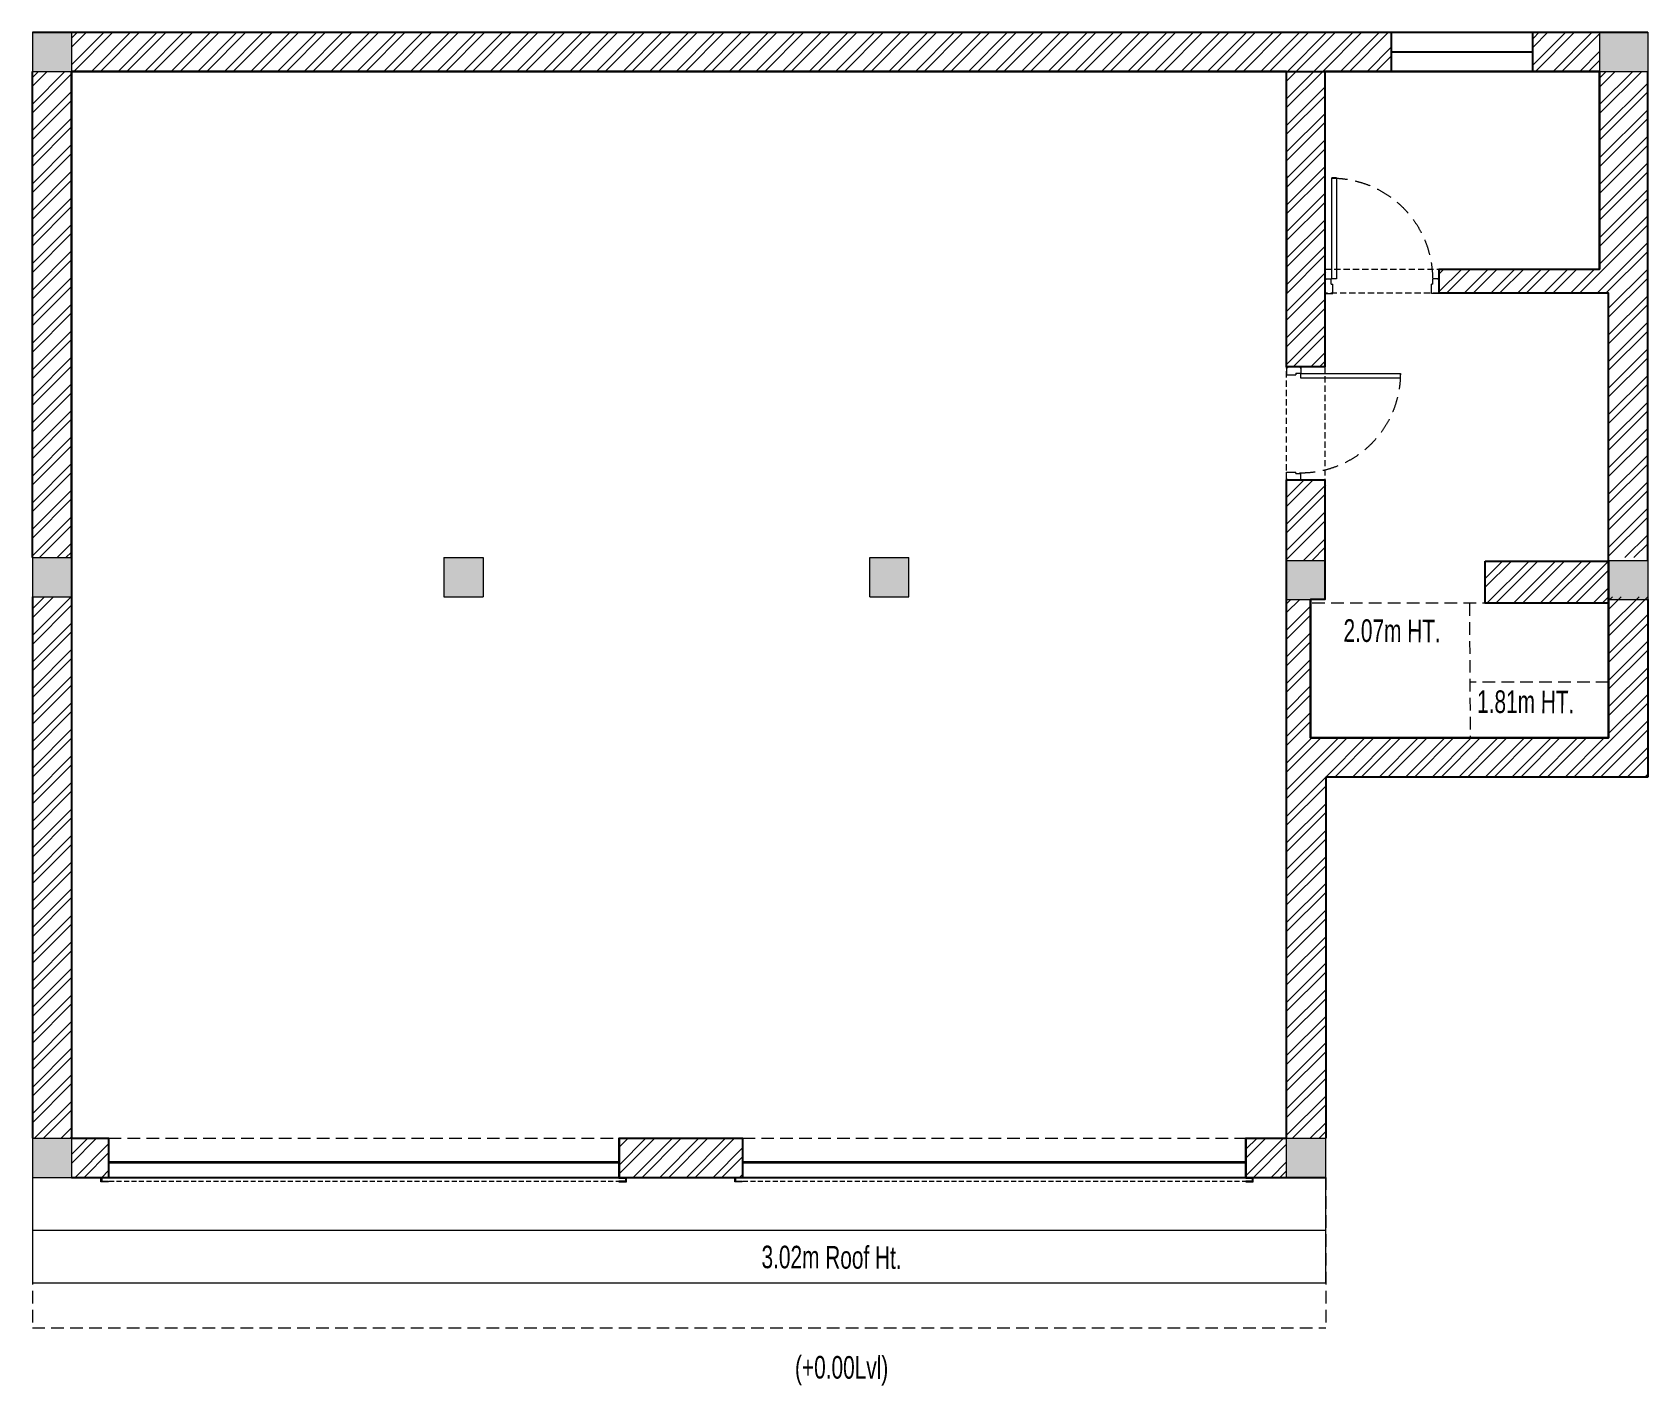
# Model space of a CAD drawing. Header units: feet. Extents: x -4068 to 6667, y -7842 to 1151.
import ezdxf
from ezdxf.enums import TextEntityAlignment as Align

# ---------------------------------------------------------------- set-up
doc = ezdxf.new("R2010")
doc.units = ezdxf.units.FT
doc.header["$LTSCALE"] = 33
doc.header["$MEASUREMENT"] = 0
for name, pattern in [('a_p6_plan_L18$0$HIDDEN', [0.375, 0.25, -0.125]), ('HIDDEN', [9.525, 6.35, -3.175]), ('HIDDEN2', [4.7625, 3.175, -1.5875]), ('HIDDENX2', [0.75, 0.5, -0.25])]:
    doc.linetypes.add(name, pattern=pattern)
for name, color, linetype, lineweight in [('A-COL', 243, 'Continuous', 9), ('A-Glazing', 4, 'Continuous', 20), ('A-shutter', 8, 'Continuous', 18), ('A-STAIR', 6, 'Continuous', 5), ('beam', 90, 'Continuous', 9), ('column hatch', 5, 'Continuous', 0), ('Door', 2, 'Continuous', 13), ('LENS-DOOR', 34, 'Continuous', 20), ('LENS_CURTAIN', 5, 'a_p6_plan_L18$0$HIDDEN', 9), ('LN-HATCH', 251, 'Continuous', 0), ('rolling shutter', 1, 'Continuous', 5), ('TEXT', 1, 'Continuous', 0)]:
    doc.layers.add(name, color=color, linetype=linetype, lineweight=lineweight)
doc.layers.add('A-WALL', color=1, linetype='Continuous')
doc.styles.get("Standard").update_dxf_attribs({"font": 'GILC____.TTF'})
pattern_1 = [(225, (-7269012.48, 5277620.57), (88.2999593, -88.2999593), []), (225, (-7269071.35, 5277620.57), (88.2999593, -88.2999593), [])]

# ---------------------------------------------------------------- blocks, each defined once
blk = doc.blocks.new('*U4')
at = {"layer": 'A-shutter', "color": 5, "ltscale": 10}
for points in [[(41038044, -1561539), (41038044, -1561544), (41037999, -1561544), (41037999, -1561564), (41038044, -1561564), (41038044, -1561569), (41037994, -1561569), (41037994, -1561539)], [(41041436, -1561539), (41041436, -1561544), (41041481, -1561544), (41041481, -1561564), (41041436, -1561564), (41041436, -1561569), (41041486, -1561569), (41041486, -1561539)]]:
    blk.add_lwpolyline(points, close=True, dxfattribs=at)
at = {"layer": 'A-shutter', "color": 5, "linetype": 'HIDDENX2', "ltscale": 2}
blk.add_lwpolyline([(41037999, -1561544), (41037999, -1561564), (41041481, -1561564), (41041481, -1561544)], close=True, dxfattribs=at)
blk = doc.blocks.new('*U5')
at = {"layer": 'A-shutter', "color": 5, "ltscale": 10}
for points in [[(41038044, -1561539), (41038044, -1561544), (41037999, -1561544), (41037999, -1561564), (41038044, -1561564), (41038044, -1561569), (41037994, -1561569), (41037994, -1561539)], [(41041390, -1561539), (41041390, -1561544), (41041435, -1561544), (41041435, -1561564), (41041390, -1561564), (41041390, -1561569), (41041440, -1561569), (41041440, -1561539)]]:
    blk.add_lwpolyline(points, close=True, dxfattribs=at)
at = {"layer": 'A-shutter', "color": 5, "linetype": 'HIDDENX2', "ltscale": 2}
blk.add_lwpolyline([(41037999, -1561544), (41037999, -1561564), (41041435, -1561564), (41041435, -1561544)], close=True, dxfattribs=at)
blk = doc.blocks.new('*U6')
at = {"layer": 'LENS-DOOR'}
for p, q in [((548121, 1779245), (548121, 1778574)), ((548121, 1779245), (548152, 1779245)), ((548152, 1778574), (548152, 1779245)), ((547437, 1778569), (547443, 1778569)), ((547437, 1778484), (547437, 1778569)), ((547437, 1778484), (547443, 1778484)), ((547443, 1778574), (547480, 1778574)), ((547443, 1778569), (547443, 1778574)), ((547443, 1778478), (547443, 1778484)), ((547443, 1778478), (547490, 1778478)), ((547480, 1778540), (547480, 1778574)), ((547480, 1778540), (547490, 1778540)), ((547490, 1778478), (547490, 1778540)), ((548121, 1778574), (548152, 1778574)), ((548144, 1778478), (548144, 1778540)), ((548155, 1778540), (548144, 1778540)), ((548192, 1778478), (548144, 1778478)), ((548192, 1778574), (548155, 1778574)), ((548155, 1778540), (548155, 1778574)), ((548192, 1778569), (548192, 1778574)), ((548197, 1778569), (548192, 1778569)), ((548192, 1778478), (548192, 1778484)), ((548197, 1778484), (548192, 1778484)), ((548197, 1778484), (548197, 1778569))]:
    blk.add_line(p, q, dxfattribs=at)
at = {"layer": 'LENS-DOOR', "color": 7, "linetype": 'HIDDEN2'}
blk.add_ellipse((548152, 1778574), major_axis=(-670, 0), ratio=1, start_param=-1.570791, end_param=0.051209, dxfattribs=at)
blk = doc.blocks.new('*U2')
at = {"layer": 'LENS-DOOR'}
for p, q in [((548122, 1779235), (548122, 1778574)), ((548122, 1779235), (548153, 1779235)), ((548153, 1778574), (548153, 1779235)), ((547447, 1778569), (547452, 1778569)), ((547447, 1778484), (547447, 1778569)), ((547447, 1778484), (547452, 1778484)), ((547452, 1778574), (547489, 1778574)), ((547452, 1778569), (547452, 1778574)), ((547452, 1778479), (547452, 1778484)), ((547452, 1778479), (547499, 1778479)), ((547489, 1778540), (547489, 1778574)), ((547489, 1778540), (547499, 1778540)), ((547499, 1778479), (547499, 1778540)), ((548122, 1778574), (548153, 1778574)), ((548145, 1778479), (548145, 1778540)), ((548156, 1778540), (548145, 1778540)), ((548192, 1778479), (548145, 1778479)), ((548192, 1778574), (548156, 1778574)), ((548156, 1778540), (548156, 1778574)), ((548192, 1778569), (548192, 1778574)), ((548197, 1778569), (548192, 1778569)), ((548192, 1778479), (548192, 1778484)), ((548197, 1778484), (548192, 1778484)), ((548197, 1778484), (548197, 1778569))]:
    blk.add_line(p, q, dxfattribs=at)
at = {"layer": 'LENS-DOOR', "color": 7, "linetype": 'HIDDEN2'}
blk.add_ellipse((548153, 1778574), major_axis=(-661, 0), ratio=1, start_param=-1.570791, end_param=0.051209, dxfattribs=at)

msp = doc.modelspace()

# ---------------------------------------------------------------- hatches: boundary and pattern name
at = {"layer": 'column hatch'}
h = msp.add_hatch(color=8, dxfattribs=at)
h.dxf.hatch_style = 1
h.paths.add_polyline_path([(4522, -2358), (4267, -2358), (4267, -2618), (4522, -2618)])
h.paths.add_polyline_path([(1757, -2340), (1497, -2340), (1497, -2600), (1757, -2600)])
h.paths.add_polyline_path([(-1073, -2340), (-1333, -2340), (-1333, -2600), (-1073, -2600)])
h.paths.add_polyline_path([(-3808, -2340), (-4068, -2340), (-4068, -2600), (-3808, -2600)])
h.paths.add_polyline_path([(-3808, 1151), (-4068, 1151), (-4068, 891), (-3808, 891)])
h.paths.add_polyline_path([(-3808, -6198), (-4068, -6198), (-4068, -6458), (-3808, -6458)])
h.paths.add_polyline_path([(4527, -6198), (4267, -6198), (4267, -6458), (4527, -6458)])
h = msp.add_hatch(color=8, dxfattribs=at)
h.dxf.hatch_style = 1
h.paths.add_polyline_path([(6667, 1151), (6347, 1151), (6347, 891), (6667, 891)])
h = msp.add_hatch(color=8, dxfattribs=at)
h.dxf.hatch_style = 1
h.paths.add_polyline_path([(6667, -2358), (6407, -2358), (6407, -2618), (6667, -2618)])
at = {"layer": 'LN-HATCH'}
h = msp.add_hatch(dxfattribs=at)
h.set_pattern_fill('ANSI32', color=256, scale=333, angle=180)
h.set_pattern_definition(pattern_1)
h.paths.add_polyline_path([(4967, 1151), (-3808, 1151), (-3808, 891), (4967, 891)])
h.paths.add_polyline_path([(-3808, 891), (-4068, 891), (-4068, -2340), (-3808, -2340)])
h.paths.add_polyline_path([(-3808, -2600), (-4068, -2600), (-4068, -6198), (-3808, -6198)])
h.paths.add_polyline_path([(651, -6198), (-169, -6198), (-169, -6458), (651, -6458)])
h.paths.add_polyline_path([(6347, 1151), (5907, 1151), (5907, 891), (6347, 891)])
h.paths.add_polyline_path([(4522, -480), (4527, -480), (4522, 891), (4267, 891), (4267, -1073), (4522, -1073)])
h.paths.add_polyline_path([(5282, -423), (5282, -583), (6407, -583), (6407, -2340), (6667, -2340), (6667, 891), (6348, 891), (6345, -423)])
h.paths.add_polyline_path([(4427, -2618), (4267, -2618), (4267, -6198), (4527, -6198), (4527, -3798), (6667, -3798), (6667, -2600), (6407, -2600), (6407, -3538), (4427, -3538)])
h.paths.add_polyline_path([(4264, -2358), (4524, -2358), (4527, -1823), (4267, -1823)])
h = msp.add_hatch(dxfattribs=at)
h.set_pattern_fill('ANSI32', color=256, scale=333, angle=180)
h.paths.add_polyline_path([(5587, -2363), (6407, -2363), (6407, -2643), (5587, -2643)])
h = msp.add_hatch(dxfattribs=at)
h.set_pattern_fill('ANSI32', color=256, scale=333, angle=180)
h.set_pattern_definition(pattern_1)
h.paths.add_polyline_path([(-3561, -6198), (-3808, -6198), (-3808, -6458), (-3561, -6458)])
h = msp.add_hatch(dxfattribs=at)
h.set_pattern_fill('ANSI32', color=256, scale=333, angle=180)
h.set_pattern_definition(pattern_1)
h.paths.add_polyline_path([(4267, -6198), (3997, -6198), (3997, -6458), (4267, -6458)])

# ---------------------------------------------------------------- linework, layer by layer
at = {"layer": 'A-COL'}
for p, q in [((-4068, 1151), (-4068, 891)), ((-4068, 1151), (-3808, 1151)), ((-3808, 1151), (-3808, 891)), ((6347, 1151), (6347, 891)), ((6347, 1151), (6667, 1151)), ((6667, 1151), (6667, 891)), ((-4068, 891), (-3808, 891)), ((6347, 891), (6667, 891)), ((-4068, -2340), (-4068, -2600)), ((-4068, -2340), (-3808, -2340)), ((-3808, -2340), (-3808, -2600)), ((-1333, -2340), (-1333, -2600)), ((-1333, -2340), (-1073, -2340)), ((-1073, -2340), (-1073, -2600)), ((1497, -2600), (1497, -2340)), ((1497, -2340), (1757, -2340)), ((1757, -2600), (1757, -2340)), ((4267, -2358), (4427, -2358)), ((4267, -2636), (4267, -2358)), ((4267, -2358), (4522, -2358)), ((4522, -2618), (4522, -2358)), ((6407, -2358), (6407, -2618)), ((6407, -2358), (6667, -2358)), ((6667, -2358), (6667, -2618)), ((-4068, -2600), (-3808, -2600)), ((-1333, -2600), (-1073, -2600)), ((1497, -2600), (1757, -2600)), ((4267, -2618), (4522, -2618)), ((6407, -2618), (6667, -2618)), ((-4068, -6198), (-4068, -6458)), ((-4068, -6198), (-3808, -6198)), ((-3808, -6198), (-3808, -6458)), ((4267, -6198), (4427, -6198)), ((4267, -6458), (4267, -6198)), ((4267, -6198), (4527, -6198)), ((4527, -6458), (4527, -6198)), ((-4068, -6458), (-3808, -6458)), ((4267, -6458), (4527, -6458))]:
    msp.add_line(p, q, dxfattribs=at)
at = {"layer": 'A-Glazing', "elevation": 17940}
for points in [[(-3561, -6352), (-169, -6352), (-169, -6364), (-3561, -6364)], [(651, -6352), (3997, -6352), (3997, -6364), (651, -6364)]]:
    msp.add_lwpolyline(points, close=True, dxfattribs=at)
at = {"layer": 'A-STAIR', "linetype": 'HIDDEN', "ltscale": 0.4}
for p, q in [((6407, -2643), (4427, -2643)), ((5482, -2643), (5487, -3538)), ((6407, -3168), (5487, -3168))]:
    msp.add_line(p, q, dxfattribs=at)
at = {"layer": 'A-STAIR', "color": 6}
for p, q in [((-4068, -6458), (-4068, -7158)), ((4527, -7158), (4527, -6458)), ((-4068, -6808), (4527, -6808)), ((-4068, -7158), (4527, -7158))]:
    msp.add_line(p, q, dxfattribs=at)
at = {"layer": 'A-WALL'}
for p, q in [((-4068, 1151), (4962, 1151)), ((4962, 1151), (4962, 891)), ((4962, 1151), (5902, 1151)), ((5902, 1151), (5902, 891)), ((5902, 1151), (6667, 1151)), ((-4068, -2340), (-4068, 891)), ((-3808, 891), (4962, 891)), ((-3808, -2340), (-3808, 891)), ((4962, 891), (5902, 891)), ((5902, 891), (6347, 891)), ((6347, 891), (6347, -423)), ((6667, -2358), (6667, 891)), ((4267, 198), (4267, -583)), ((4522, 198), (4522, -423)), ((6407, -2358), (6407, -583)), ((-4068, -2600), (-4068, -6198)), ((-3808, -2600), (-3808, -6198)), ((4267, -6198), (4267, -2618)), ((4427, -3538), (4427, -2618)), ((6407, -2618), (6407, -3538)), ((6667, -2618), (6667, -3798)), ((6407, -3538), (4427, -3538)), ((4527, -3798), (4527, -6198)), ((6667, -3798), (4527, -3798)), ((-3808, -6198), (-3561, -6198)), ((-3561, -6198), (-3561, -6458)), ((-169, -6198), (-169, -6458)), ((-169, -6198), (651, -6198)), ((651, -6198), (651, -6458)), ((3997, -6198), (3997, -6458)), ((3997, -6198), (4267, -6198)), ((-3808, -6458), (-3561, -6458)), ((-169, -6458), (651, -6458)), ((3997, -6458), (4527, -6458))]:
    msp.add_line(p, q, dxfattribs=at)
for points in [[(4962, 1021), (5902, 1021)], [(3997, -6458), (3997, -6198), (4267, -6198), (4267, -1823), (4522, -1823), (4522, -2618), (4522, -2618), (4427, -2618), (4427, -3538), (6407, -3538), (6407, -583), (5282, -583), (5282, -423), (6347, -423), (6347, 891), (4522, 891), (4522, -1073), (4267, -1073), (4267, 891), (-3808, 891), (-3808, -6198), (-3561, -6198), (-3561, -6458), (-169, -6458), (-169, -6198), (651, -6198), (651, -6458), (3997, -6458)]]:
    msp.add_lwpolyline(points, dxfattribs=at)
msp.add_lwpolyline([(5587, -2363), (6407, -2363), (6407, -2643), (5587, -2643)], close=True, dxfattribs=at)
at = {"layer": 'beam', "linetype": 'HIDDEN', "ltscale": 0.4}
for p, q in [((-4068, -6458), (-4068, -7458)), ((4527, -6458), (4527, -7458)), ((-4068, -7458), (4527, -7458))]:
    msp.add_line(p, q, dxfattribs=at)
for points in [[(-3561, -6198), (-169, -6198), (-169, -6458), (-3561, -6458)], [(651, -6198), (3997, -6198), (3997, -6458), (651, -6458)]]:
    msp.add_lwpolyline(points, close=True, dxfattribs=at)
at = {"layer": 'LENS_CURTAIN', "ltscale": 5}
for points in [[(5282, -583), (4522, -583), (4522, -423), (5282, -423)], [(4267, -1823), (4267, -1073), (4522, -1073), (4522, -1823)]]:
    msp.add_lwpolyline(points, close=True, dxfattribs=at)

# ---------------------------------------------------------------- block references
at = {"layer": 'Door', "xscale": -1}
msp.add_blockref('*U6', (552719, -1779062), dxfattribs=at)
at = {"layer": 'Door', "xscale": -1, "rotation": 270}
msp.add_blockref('*U2', (-1774212, -549270), dxfattribs=at)
at = {"layer": 'rolling shutter'}
for name, p in [('*U4', (-41041606, 1555081, 17940)), ('*U5', (-41037394, 1555081, 17940))]:
    msp.add_blockref(name, p, dxfattribs=at)

# ---------------------------------------------------------------- texts
at = {"layer": 'A-STAIR', "linetype": 'HIDDEN', "ltscale": 0.4, "width": 0.9}
for s, p in [('2.07m HT.', (4968, -2901)), ('1.81m HT.', (5856, -3373))]:
    msp.add_text(s, height=150.1, rotation=359.6965, dxfattribs=at).set_placement(p, align=Align.CENTER)
at = {"layer": 'TEXT', "linetype": 'Continuous', "width": 0.9}
msp.add_text('3.02m Roof Ht.', height=150.08, rotation=359.6965, dxfattribs=at).set_placement((1243, -7064), align=Align.CENTER)
msp.add_text('(+0.00Lvl)', height=150.1, rotation=359.6965, dxfattribs=at).set_placement((1000, -7794))

doc.saveas('drawing.dxf')
